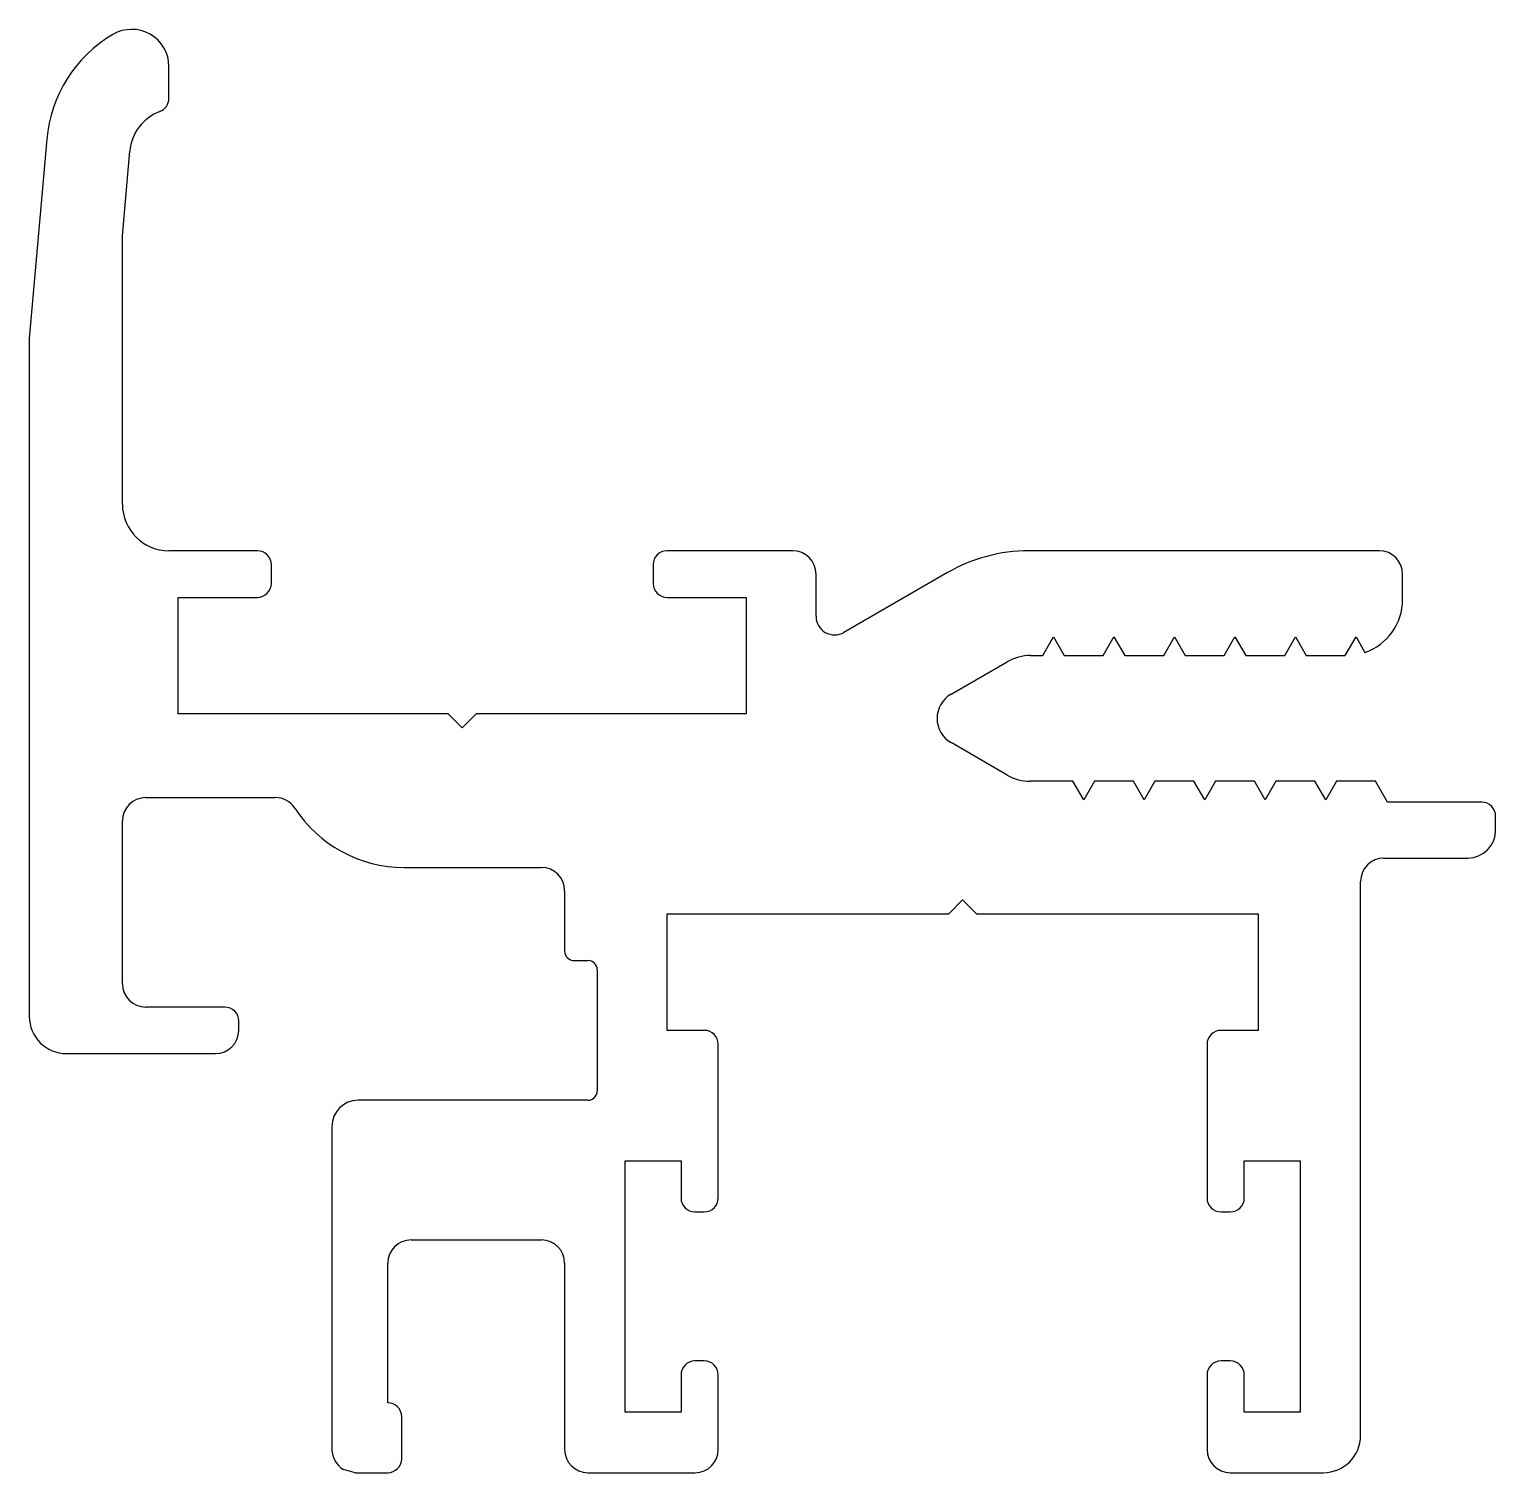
# Model space of a CAD drawing. Extents: x 890.6 to 922.1, y 663.5 to 694.5.
import ezdxf

# ---------------------------------------------------------------- set-up
doc = ezdxf.new("R2010")
doc.units = 0
doc.layers.get('0').update_dxf_attribs({"linetype": 'CONTINUOUS'})

msp = doc.modelspace()

# ---------------------------------------------------------------- linework, layer by layer
for p, q in [((893.608, 693.053), (893.608, 693.736)), ((890.983, 692.178), (890.608, 687.895)), ((892.608, 690.102), (892.768, 691.922)), ((892.608, 684.336), (892.608, 690.102)), ((890.608, 687.895), (890.608, 673.336)), ((895.508, 683.336), (893.608, 683.336)), ((907.008, 683.336), (904.308, 683.336)), ((919.608, 683.336), (912.081, 683.336)), ((895.808, 682.636), (895.808, 683.036)), ((904.008, 683.036), (904.008, 682.636)), ((907.508, 681.93), (907.508, 682.836)), ((910.331, 682.867), (908.108, 681.584)), ((920.108, 682.286), (920.108, 682.836)), ((893.808, 682.336), (895.508, 682.336)), ((893.808, 679.836), (893.808, 682.336)), ((904.308, 682.336), (906.008, 682.336)), ((906.008, 682.336), (906.008, 679.836)), ((912.377, 681.086), (912.608, 681.486)), ((912.608, 681.486), (912.839, 681.086)), ((913.677, 681.086), (913.908, 681.486)), ((913.908, 681.486), (914.139, 681.086)), ((914.977, 681.086), (915.208, 681.486)), ((915.208, 681.486), (915.439, 681.086)), ((916.277, 681.086), (916.508, 681.486)), ((916.508, 681.486), (916.739, 681.086)), ((917.577, 681.086), (917.808, 681.486)), ((917.808, 681.486), (918.039, 681.086)), ((918.877, 681.086), (919.108, 681.486)), ((919.108, 681.486), (919.301, 681.152)), ((912.114, 681.086), (912.377, 681.086)), ((912.839, 681.086), (913.677, 681.086)), ((914.139, 681.086), (914.977, 681.086)), ((915.439, 681.086), (916.277, 681.086)), ((916.739, 681.086), (917.577, 681.086)), ((918.039, 681.086), (918.877, 681.086)), ((910.408, 680.256), (911.614, 680.952)), ((899.608, 679.836), (893.808, 679.836)), ((899.908, 679.536), (899.608, 679.836)), ((900.208, 679.836), (899.908, 679.536)), ((906.008, 679.836), (900.208, 679.836)), ((911.614, 678.52), (910.408, 679.217)), ((913.027, 678.386), (912.114, 678.386)), ((913.258, 677.986), (913.027, 678.386)), ((913.489, 678.386), (913.258, 677.986)), ((914.327, 678.386), (913.489, 678.386)), ((914.558, 677.986), (914.327, 678.386)), ((914.789, 678.386), (914.558, 677.986)), ((915.627, 678.386), (914.789, 678.386)), ((915.858, 677.986), (915.627, 678.386)), ((916.089, 678.386), (915.858, 677.986)), ((916.927, 678.386), (916.089, 678.386)), ((917.158, 677.986), (916.927, 678.386)), ((917.389, 678.386), (917.158, 677.986)), ((918.227, 678.386), (917.389, 678.386)), ((918.458, 677.986), (918.227, 678.386)), ((918.689, 678.386), (918.458, 677.986)), ((919.527, 678.386), (918.689, 678.386)), ((919.787, 677.936), (919.527, 678.386)), ((893.108, 678.036), (895.892, 678.036)), ((921.808, 677.936), (919.787, 677.936)), ((922.108, 677.336), (922.108, 677.636)), ((892.608, 674.036), (892.608, 677.536)), ((919.708, 676.736), (921.508, 676.736)), ((898.658, 676.536), (901.608, 676.536)), ((902.108, 676.036), (902.108, 674.736)), ((919.208, 664.336), (919.208, 676.236)), ((910.358, 675.536), (910.658, 675.836)), ((910.658, 675.836), (910.958, 675.536)), ((904.308, 673.036), (904.308, 675.536)), ((904.308, 675.536), (910.358, 675.536)), ((910.958, 675.536), (917.008, 675.536)), ((917.008, 675.536), (917.008, 673.036)), ((902.308, 674.536), (902.608, 674.536)), ((902.808, 674.336), (902.808, 671.736)), ((894.808, 673.536), (893.108, 673.536)), ((895.108, 673.036), (895.108, 673.236)), ((905.108, 673.036), (904.308, 673.036)), ((917.008, 673.036), (916.208, 673.036)), ((891.408, 672.536), (894.608, 672.536)), ((905.408, 669.436), (905.408, 672.736)), ((915.908, 672.736), (915.908, 669.436)), ((902.608, 671.536), (897.674, 671.536)), ((897.108, 670.97), (897.108, 664.036)), ((903.408, 664.836), (903.408, 670.236)), ((903.408, 670.236), (904.608, 670.236)), ((904.608, 670.236), (904.608, 669.436)), ((916.708, 669.436), (916.708, 670.236)), ((916.708, 670.236), (917.908, 670.236)), ((917.908, 670.236), (917.908, 664.836)), ((904.908, 669.136), (905.108, 669.136)), ((916.208, 669.136), (916.408, 669.136)), ((898.808, 668.536), (901.608, 668.536)), ((898.308, 665.036), (898.308, 668.036)), ((902.108, 668.036), (902.108, 664.036)), ((905.108, 665.936), (904.908, 665.936)), ((916.408, 665.936), (916.208, 665.936)), ((904.608, 665.636), (904.608, 664.836)), ((905.408, 664.036), (905.408, 665.636)), ((915.908, 665.636), (915.908, 664.036)), ((916.708, 664.836), (916.708, 665.636)), ((898.608, 663.836), (898.608, 664.736)), ((904.608, 664.836), (903.408, 664.836)), ((917.908, 664.836), (916.708, 664.836)), ((897.606, 663.536), (897.358, 663.603)), ((897.608, 663.536), (897.606, 663.536)), ((897.608, 663.536), (898.308, 663.536)), ((902.606, 663.536), (904.908, 663.536)), ((916.406, 663.536), (918.408, 663.536))]:
    msp.add_line(p, q)
for centre, radius, start, end in [((893.872, 691.925), 2.9, 120.4328, 175), ((892.808, 693.736), 0.8, 360, 120.4328), ((893.308, 693.053), 0.3, 290.5079, 0), ((893.764, 691.835), 1, 110.5079, 175), ((893.608, 684.336), 1, 180, 270), ((895.508, 683.036), 0.3, 360, 90), ((904.308, 683.036), 0.3, 90, 180), ((907.008, 682.836), 0.5, 360, 90), ((912.081, 679.836), 3.5, 90, 120), ((919.608, 682.836), 0.5, 360, 90), ((895.508, 682.636), 0.3, 270, 360), ((904.308, 682.636), 0.3, 180, 270), ((918.908, 682.286), 1.2, 289.1058, 0), ((907.908, 681.93), 0.4, 180, 300), ((912.114, 680.086), 1, 90, 120), ((910.708, 679.736), 0.6, 120, 240), ((912.114, 679.386), 1, 240, 270), ((893.108, 677.536), 0.5, 90, 180), ((895.892, 677.536), 0.5, 33.0557, 90), ((921.808, 677.636), 0.3, 0, 90), ((898.658, 679.336), 2.8, 213.0557, 270), ((921.508, 677.336), 0.6, 270, 0), ((919.708, 676.236), 0.5, 90, 180), ((901.608, 676.036), 0.5, 360, 90), ((902.308, 674.736), 0.2, 180, 270), ((902.608, 674.336), 0.2, 360, 90), ((893.108, 674.036), 0.5, 180, 270), ((894.808, 673.236), 0.3, 0, 90), ((891.408, 673.336), 0.8, 180, 270), ((894.608, 673.036), 0.5, 270, 0), ((905.108, 672.736), 0.3, 0, 90), ((916.208, 672.736), 0.3, 90, 180), ((902.608, 671.736), 0.2, 270, 0), ((897.674, 670.97), 0.566, 90, 180), ((904.908, 669.436), 0.3, 180, 270), ((905.108, 669.436), 0.3, 270, 0), ((916.208, 669.436), 0.3, 180, 270), ((916.408, 669.436), 0.3, 270, 0), ((898.808, 668.036), 0.5, 90, 180), ((901.608, 668.036), 0.5, 360, 90), ((904.908, 665.636), 0.3, 90, 180), ((905.108, 665.636), 0.3, 0, 90), ((916.208, 665.636), 0.3, 90, 180), ((916.408, 665.636), 0.3, 0, 90), ((898.308, 664.736), 0.3, 0, 90), ((918.408, 664.336), 0.8, 270, 360), ((897.608, 664.036), 0.5, 180, 239.9774), ((902.608, 664.036), 0.5, 180, 269.765), ((904.908, 664.036), 0.5, 270, 0), ((916.408, 664.036), 0.5, 180, 269.765), ((898.308, 663.836), 0.3, 270, 0)]:
    msp.add_arc(centre, radius, start, end)

doc.saveas('drawing.dxf')
